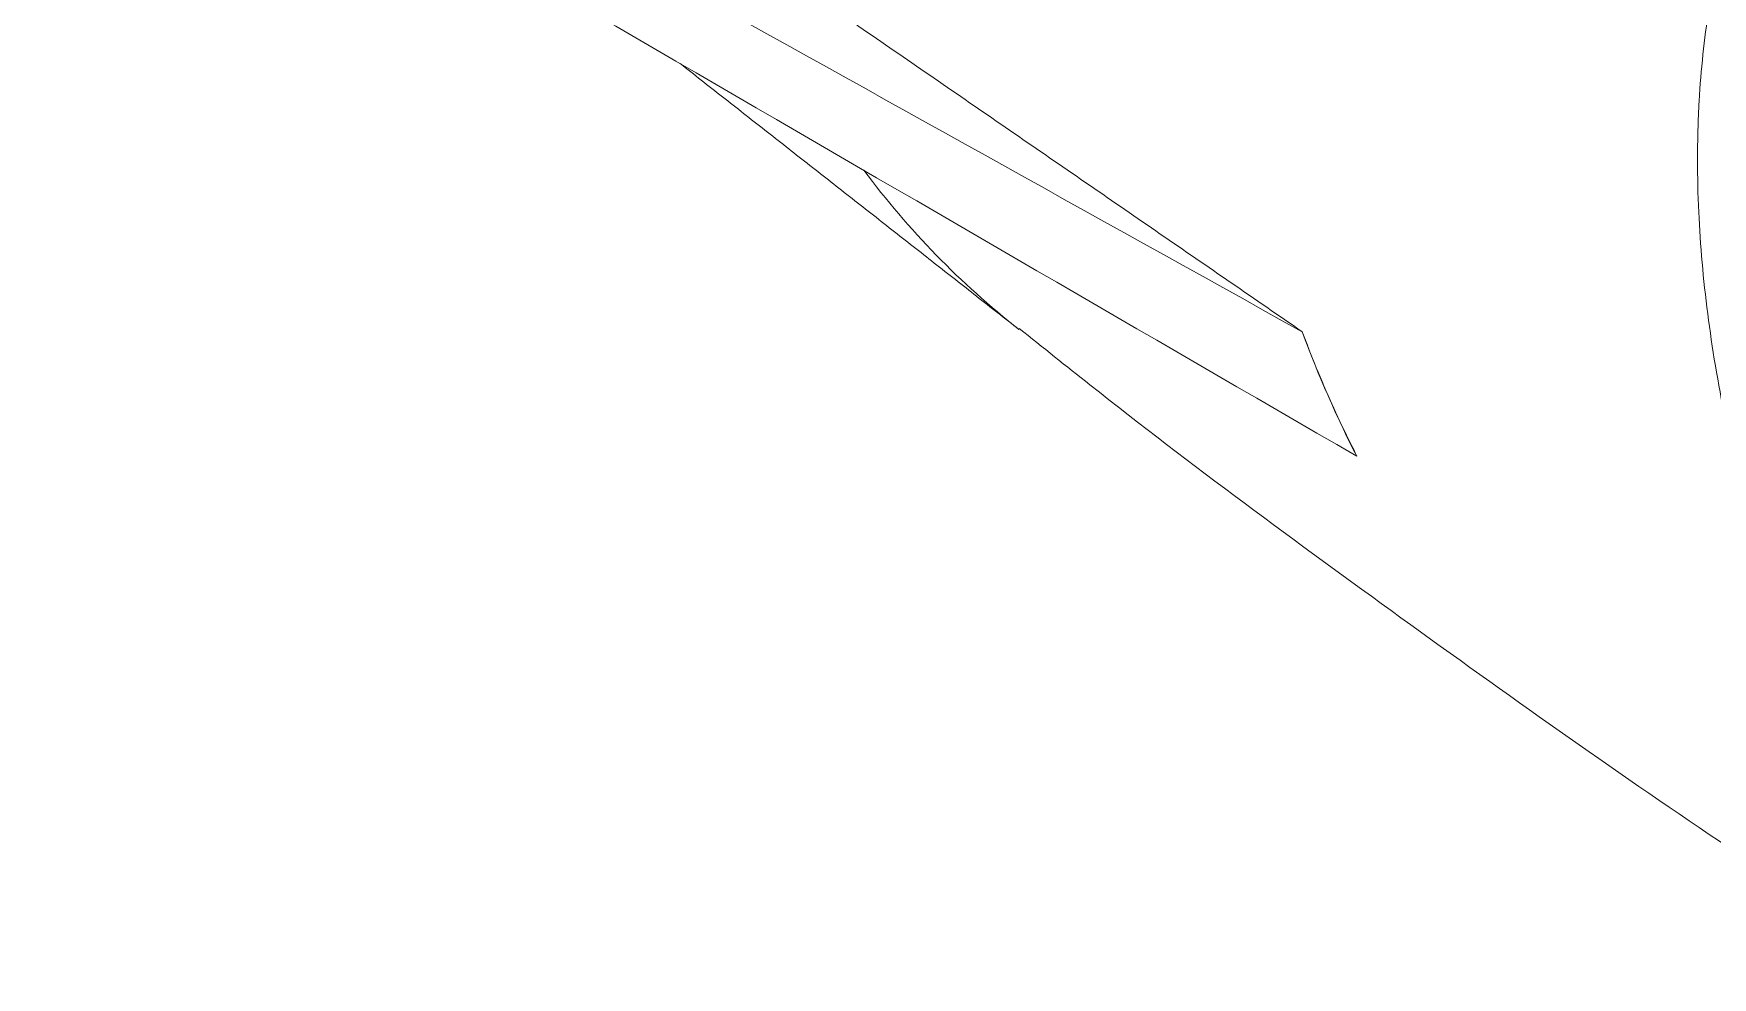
# Model space of a CAD drawing. Extents: x 12.1 to 108.7, y 1 to 80.4.
# Drawn here: x 15.819 to 17.566, y 61.479 to 62.461 of the extents above; entities that cross this region are included whole.
import ezdxf

# ---------------------------------------------------------------- set-up
doc = ezdxf.new("R2010")
doc.units = 0
doc.header["$MEASUREMENT"] = 0
doc.linetypes.add('SLD-Solid', pattern=[0])
doc.layers.add('OBJECT', color=7, linetype='CONTINUOUS')

msp = doc.modelspace()

# ---------------------------------------------------------------- linework, layer by layer
at = {"layer": 'OBJECT', "linetype": 'SLD-Solid', "lineweight": 15}
for p, q in [((17.1395, 62.1506), (17.1394, 62.1506)), ((17.1962, 62.0212), (17.1964, 62.0213))]:
    msp.add_line(p, q, dxfattribs=at)
msp.add_arc((17.3929, 62.8481), 0.8854, 216.7313, 231.7462, dxfattribs=at)
for centre, major_axis, ratio, start_param, end_param in [((14.5008, 65.5634), (104.7553, -58.3645), 0.01416, 4.732862, 4.745468), ((-76.8839, 120.139), (138.6243, -82.8242), 0.013915, 5.453564, 5.46662), ((18.7636, 63.8788), (1.1995, 2.2479), 0.553802, 2.687201, 2.773079)]:
    msp.add_ellipse(centre, major_axis=major_axis, ratio=ratio, start_param=start_param, end_param=end_param, dxfattribs=at)
for points, knots in [([(17.7898, 62.8822), (17.7735, 62.8708), (17.7372, 62.8453), (17.6891, 62.7934), (17.6445, 62.7297), (17.6083, 62.6568), (17.5803, 62.5756), (17.5612, 62.4868), (17.5524, 62.4038), (17.5504, 62.3325), (17.5521, 62.2592), (17.56, 62.1699), (17.5783, 62.0609), (17.6053, 61.9501), (17.6406, 61.8384), (17.684, 61.7272), (17.7332, 61.6197), (17.7712, 61.5511), (17.7896, 61.518)], [0, 0, 0, 0, 0.052229, 0.117136, 0.182465, 0.248514, 0.315347, 0.382831, 0.450744, 0.492361, 0.528439, 0.59663, 0.664772, 0.732844, 0.800845, 0.868786, 0.936683, 1, 1, 1, 1]), ([(16.845, 62.154), (16.8694, 62.1344), (16.9988, 62.0306), (17.2415, 61.8522), (17.5317, 61.6461), (17.7173, 61.5257), (17.7895, 61.4788)], [0, 0, 0, 0, 0.081166, 0.429548, 0.777936, 1, 1, 1, 1]), ([(17.1964, 62.0213), (17.1919, 62.0302), (17.1755, 62.0629), (17.1566, 62.106), (17.143, 62.1413), (17.1395, 62.1506)], [0, 0, 0, 0, 0.216388, 0.792927, 1, 1, 1, 1])]:
    msp.add_open_spline(points, degree=3, knots=knots, dxfattribs=at)
for points in [[(17.1395, 62.1506), (16.5487, 62.5573)], [(16.492, 62.4296), (16.8447, 62.1529)]]:
    msp.add_open_spline(points, degree=1, dxfattribs=at)

doc.saveas('drawing.dxf')
